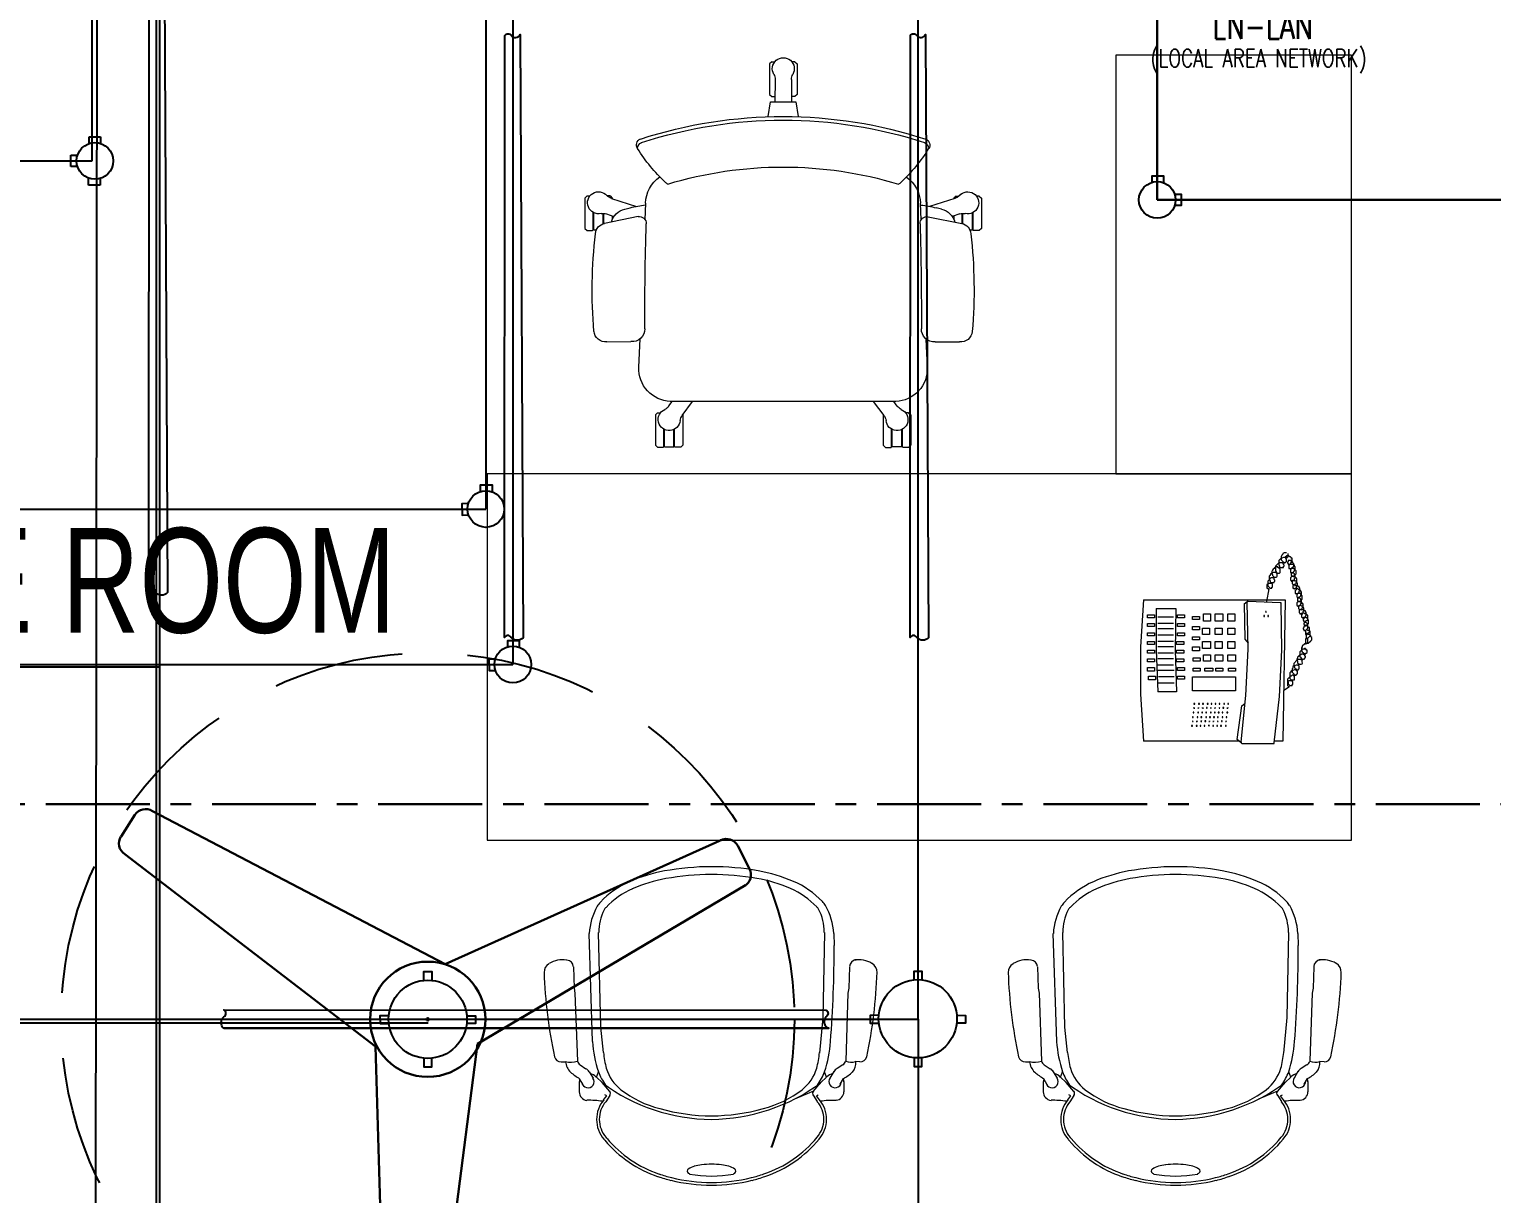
# Model space of a CAD drawing. Header units: inches. Extents: x 112 to 4169, y -2569 to 841.
# Drawn here: x 1796.9 to 1908.6, y -975.2 to -886.2 of the extents above; entities that cross this region are included whole.
import ezdxf

# ---------------------------------------------------------------- set-up
doc = ezdxf.new("R2010")
doc.units = ezdxf.units.IN
doc.header["$MEASUREMENT"] = 0
doc.linetypes.add('Bathroom _ King & Twin$0$CENTER', pattern=[50.8, 31.75, -6.35, 6.35, -6.35])
doc.linetypes.add('DASHED', pattern=[0.75, 0.5, -0.25])
for name, color, linetype in [('Cables', 7, 'Continuous'), ('Layer 1', 7, 'Continuous'), ('PVC Conduit and Circular Boxes', 7, 'Continuous')]:
    doc.layers.add(name, color=color, linetype=linetype)
for name, color, linetype, lineweight in [('E-CF-Ceiling-Fan', 42, 'Continuous', 30), ('E-LAN', 6, 'Continuous', 30), ('ID-FURN', 7, 'Continuous', 15), ('Text', 252, 'Continuous', 15)]:
    doc.layers.add(name, color=color, linetype=linetype, lineweight=lineweight)
doc.styles.add('Swiss721', font='swisscl.ttf')
doc.styles.add('TAVE1', font='ROMANS.shx', dxfattribs={"width": 0.75})

# ---------------------------------------------------------------- blocks, each defined once
blk = doc.blocks.new('ch-1')
at = {"layer": 'ID-FURN', "color": 252, "lineweight": 13}
for p, q in [((300.3, 344.5), (296.8, 340.7)), ((296.8, 340.7), (296.8, 331)), ((296.8, 331), (297.8, 330)), ((353.2, 344.5), (300.3, 344.5)), ((356.8, 340.7), (353.2, 344.5)), ((356.8, 340.7), (356.8, 336.1)), ((297.8, 330), (328.3, 330)), ((297.8, 329), (297.8, 324.4)), ((297.8, 329), (327.8, 329)), ((308.6, 312.4), (326.6, 312.4)), ((308.9, 311.3), (326.5, 311.3)), ((325.7, 307.1), (321.2, 293.8)), ((356.8, 300.6), (356.8, 305.2)), ((322.2, 296.8), (316, 296.8)), ((352.6, 298.3), (338.8, 254.6)), ((353.2, 296.8), (352.1, 296.8)), ((356.8, 300.6), (353.2, 296.8)), ((-76.1, 221.9), (-79.7, 218.1)), ((-79.7, 218.1), (-79.7, 208.4)), ((-79.7, 208.4), (-78.7, 207.4)), ((-78.7, 207.4), (-48.2, 207.4)), ((-78.7, 206.3), (-78.7, 189.7)), ((-78.7, 206.3), (-48.7, 206.3)), ((-23.3, 221.9), (-76.1, 221.9)), ((-19.7, 218.1), (-23.3, 221.9)), ((-19.7, 218.1), (-19.7, 213)), ((-79.7, 187.7), (-78.7, 188.7)), ((-79.7, 178), (-79.7, 187.7)), ((-76.1, 174.2), (-79.7, 178)), ((-78.7, 189.7), (-48.7, 189.7)), ((-78.7, 188.7), (-48.2, 188.7)), ((-22.8, 174.2), (-76.1, 174.2)), ((-24.5, 175.5), (0, 157.3)), ((559, 14.7), (520.5, 15)), ((533.3, 24.3), (529.8, 20.5)), ((529.8, 20.5), (529.8, 14.9)), ((586.2, 24.3), (533.3, 24.3)), ((589.8, 20.5), (586.2, 24.3)), ((589.8, 20.5), (589.8, 16)), ((559, -13.7), (520.5, -14)), ((529.8, -19.6), (529.8, -13.9)), ((533.3, -23.4), (529.8, -19.6)), ((586.2, -23.4), (533.3, -23.4)), ((589.8, -19.6), (586.2, -23.4)), ((589.8, -19.6), (589.8, -15)), ((-76.1, -173.7), (-79.7, -177.5)), ((-79.7, -177.5), (-79.7, -187.2)), ((-22.8, -173.7), (-76.1, -173.7)), ((-24.5, -175), (0, -156.8)), ((-79.7, -187.2), (-78.7, -188.2)), ((-78.7, -188.2), (-48.2, -188.2)), ((-78.7, -189.2), (-48.7, -189.2)), ((-78.7, -205.8), (-78.7, -189.2)), ((-7.9, -197.9), (0, -192.2)), ((-79.7, -207.9), (-78.7, -206.9)), ((-79.7, -217.6), (-79.7, -207.9)), ((-76.1, -221.4), (-79.7, -217.6)), ((-78.7, -205.8), (-48.7, -205.8)), ((-78.7, -206.9), (-48.2, -206.9)), ((-23.3, -221.4), (-76.1, -221.4)), ((-19.7, -217.6), (-23.3, -221.4)), ((-19.7, -217.6), (-19.7, -212.6)), ((352.6, -297.8), (338.8, -254.1)), ((322.2, -296.3), (316, -296.3)), ((325.7, -306.6), (321.2, -293.4)), ((353.2, -296.3), (352.1, -296.3)), ((356.8, -300.1), (353.2, -296.3)), ((356.8, -300.1), (356.8, -304.7)), ((296.8, -330.5), (297.8, -329.5)), ((297.8, -328.5), (297.8, -323.9)), ((297.8, -328.5), (327.8, -328.5)), ((297.8, -329.5), (328.3, -329.5)), ((308.6, -311.9), (326.6, -311.9)), ((308.9, -310.8), (326.5, -310.8)), ((296.8, -340.2), (296.8, -330.5)), ((300.3, -344), (296.8, -340.2)), ((353.2, -344), (300.3, -344)), ((356.8, -340.2), (353.2, -344)), ((356.8, -340.2), (356.8, -335.7))]:
    blk.add_line(p, q, dxfattribs=at)
at = {"layer": 'ID-FURN', "color": 252}
for p, q in [((103.8, 264.3), (103.4, 306.4)), ((334.1, 275.2), (336.4, 265.8)), ((59.4, 250.7), (108.5, 248.6)), ((315.6, 239.8), (344.3, 238.6)), ((-7.9, 198.4), (0, 192.7)), ((0, 195.9), (0, -195.9)), ((59.4, -250.2), (108.5, -248.1)), ((315.6, -239.4), (344.3, -238.1)), ((103.4, -305.9), (103.8, -263.8)), ((334.1, -274.7), (336.4, -265.3))]:
    blk.add_line(p, q, dxfattribs=at)
for points in [[(320.9, 252), (309.1, 310.4)], [(320.9, -251.5), (309.1, -309.9)]]:
    blk.add_lwpolyline(points, dxfattribs=at)
at = {"layer": 'ID-FURN', "color": 252, "lineweight": 13}
blk.add_lwpolyline([(494.6, -25.6), (520.5, -21.8), (520.5, 22.3), (494.6, 26.1)], dxfattribs=at)
at = {"layer": 'ID-FURN', "color": 252}
for centre, radius, start, end in [((193.8, -510.8), 842.5, 83.3556, 94.9128), ((123.4, 308.5), 20.1, 95.0446, 186.0128), ((290, 306.5), 19.6, 11.3923, 86.0755), ((303.1, 267.6), 31.9, 13.7582, 74.5871), ((125.9, 262.4), 22.2, 175.0498, 270.9397), ((109.5, 210.3), 233.5, 7.127, 13.7582), ((445.4, 243.8), 11.1, 21.1039, 124.6268), ((57, 193.7), 57, 87.5809, 177.8265), ((147, -5274.9), 5515.2, 88.3219, 90.2152), ((309, 250), 12.1, 267.6468, 9.6188), ((341.6, 178.9), 59.8, 36.272, 87.3972), ((596.7, 1.2), 296.9, 122.0525, 136.7624), ((439.4, 241.8), 11.1, 21.1039, 91.3806), ((-305.9, 0.2), 794.5, 341.9963, 18.0037), ((-305.9, 0.2), 800.8, 341.9963, 18.0037), ((391.5, 194.2), 15.3, 136.9683, 155.6038), ((-286, 0.2), 693.1, 343.2048, 16.7952), ((57, -193.2), 57, 182.1735, 272.4191), ((391.5, -193.7), 15.3, 204.3962, 223.0317), ((341.6, -178.9), 59.8, 272.6028, 324.0692), ((596.7, -0.8), 296.9, 223.2376, 237.9475), ((125.9, -261.9), 22.2, 89.0603, 184.9502), ((147, 5275.4), 5515.2, 269.7848, 271.6781), ((309, -249.5), 12.1, 350.3812, 92.3532), ((109.5, -209.8), 233.5, 346.2418, 352.873), ((439.4, -241.3), 11.1, 268.6194, 338.8961), ((445.4, -243.3), 11.1, 235.3732, 338.8961), ((303.1, -267.1), 31.9, 285.413, 346.2418), ((123.4, -308), 20.1, 173.9872, 264.9554), ((193.8, 511.3), 842.5, 265.0872, 276.6444), ((290, -306), 19.6, 273.9245, 348.6077)]:
    blk.add_arc(centre, radius, start, end, dxfattribs=at)
at = {"layer": 'ID-FURN', "color": 252, "lineweight": 13}
for centre, radius, start, end in [((345, 320.7), 19.1, 310.5325, 193.4675), ((306.6, 313.2), 20, 342.2096, 8.7154), ((371.6, 292), 20, 135.2846, 161.7905), ((-31.5, 198), 19.1, 22.5325, 265.4675), ((3.9, 214.5), 20, 207.2846, 233.7904), ((-36.3, 159.2), 20, 54.2096, 80.7154), ((559, 34.7), 20, 270.2096, 296.7154), ((577.9, 0.5), 19.1, 238.5325, 121.4675), ((559, -33.7), 20, 63.2846, 89.7905), ((-36.3, -158.7), 20, 279.2846, 305.7904), ((-31.5, -197.5), 19.1, 94.5325, 337.4675), ((3.9, -214), 20, 126.2096, 152.7154), ((371.6, -291.5), 20, 198.2096, 224.7154), ((306.6, -312.7), 20, 351.2846, 17.7904), ((345, -320.2), 19.1, 166.5325, 49.4675)]:
    blk.add_arc(centre, radius, start, end, dxfattribs=at)
blk = doc.blocks.new("VISITOR'S CHAIR")
at = {"layer": 'ID-FURN'}
for p, q in [((-194.5, 436.8), (-202.2, 448.9)), ((194, 436.8), (201.7, 448.9)), ((-252.9, 410.4), (-252.9, 430.1)), ((-238.2, 446.3), (-237.2, 446.4)), ((-194.5, 429.2), (-209.3, 412.3)), ((-206.3, 445.5), (-200.5, 437.8)), ((-200.5, 437.8), (-204.1, 436)), ((-159.3, 443.5), (-195.6, 428)), ((194, 429.2), (208.8, 412.3)), ((205.7, 445.5), (199.9, 437.8)), ((199.9, 437.8), (203.6, 436)), ((252.4, 410.4), (252.4, 430.1)), ((-246, 415.4), (-252.2, 404.9)), ((-233.9, 391.5), (-226.3, 404.1)), ((-209.3, 412.3), (-220.1, 402)), ((-220.1, 402), (-216.3, 391.6)), ((208.8, 412.3), (219.5, 402)), ((219.5, 402), (215.7, 391.6)), ((233.4, 391.5), (225.8, 404.1)), ((245.5, 415.4), (251.7, 404.9)), ((-283.6, 372.6), (-275.2, 372.4)), ((-260.9, 241.4), (-256.5, 371.2)), ((-251, 378.4), (-240.1, 385.8)), ((250.5, 378.4), (239.5, 385.8)), ((260.4, 241.4), (255.9, 371.2)), ((286.6, 372.6), (278.2, 372.4)), ((-212.8, 288.2), (-206.4, 356.1)), ((206, 355.1), (211.1, 306.6)), ((226.9, 334), (233.3, 127.6)), ((-215.8, 125.5), (-212.8, 288.2)), ((211.1, 306.6), (215.2, 125.7)), ((-264.1, 191.1), (-262.6, 231.9)), ((-262.6, 231.9), (-260.9, 241.4)), ((262, 231.9), (260.4, 241.4)), ((263.5, 191.1), (262, 231.9)), ((-233.8, 127.6), (-234.4, 150.3))]:
    blk.add_line(p, q, dxfattribs=at)
for centre, major_axis, ratio, start_param, end_param in [((-30.7, 376.8), (160.1, 160.1), 1, 1.106098, 1.669765), ((-30.7, 376.8), (156.4, 156.4), 1, 1.106098, 1.669765), ((-25.5, 384.4), (156.3, 156.3), 1, 1.024131, 1.139863), ((-25.5, 384.4), (-152.5, 152.5), 1, -0.546665, -0.430933), ((0, 279.6), (232.5, 232.5), 1, 0.786111, 1.024131), ((0, 279.6), (-228.8, 228.8), 1, -0.784686, -0.546665), ((-22.4, 552.7), (28, 28), 1, 1.306571, 1.384862), ((-0.3, 358.6), (-164.3, 164.3), 1, -0.967168, -0.603629), ((-0.5, 279.6), (232.5, 232.5), 1, 0.546665, 0.784686), ((-0.5, 279.6), (-228.8, 228.8), 1, -1.024131, -0.786111), ((21.8, 552.7), (-28, 28), 1, -1.384862, -1.299686), ((25, 384.4), (-152.5, 152.5), 1, -1.139863, -1.024131), ((25, 384.4), (-156.3, 156.3), 1, -1.139863, -1.024131), ((27.8, 374.8), (158.5, 158.5), 1, 6.197379, 6.741162), ((27.8, 374.8), (-162.3, 162.3), 1, 4.626582, 5.170366), ((-42.1, 581.5), (-3.34, 3.34), 1, -0.185935, 0.785398), ((-42.1, 581.5), (3.34, 3.34), 1, 2.356194, 3.327527), ((-22.4, 610.3), (-28, 28), 1, 1.756731, 2.080357), ((-9.1, 657.2), (-62.5, 62.5), 1, 2.080357, 2.239483), ((-0.3, 732.5), (-116.1, 116.1), 1, 2.239483, 2.356194), ((-0.3, 732.5), (-116.1, 116.1), 1, 2.356194, 2.472906), ((8.6, 657.2), (62.5, 62.5), 1, 4.043702, 4.202828), ((21.8, 610.3), (28, 28), 1, 4.202828, 4.526454), ((41.5, 581.5), (3.34, 3.34), 1, 5.497787, 6.46912), ((41.5, 581.5), (-3.34, 3.34), 1, 2.955658, 3.926991), ((-162.3, 482.7), (40.7, 40.7), 1, 1.641382, 2.3562), ((-162.3, 482.7), (-37, 37), 1, 0.070585, 0.785404), ((85, 416), (108.9, 108.9), 1, 6.212612, 6.231759), ((161.7, 482.7), (37, 37), 1, 5.497793, 6.212612), ((85, 416), (112.6, 112.6), 1, 6.212612, 6.231759), ((161.7, 482.7), (-40.7, 40.7), 1, 3.926985, 4.641803), ((-162.3, 482.7), (40.7, 40.7), 1, 2.3562, 3.058022), ((-162.3, 482.7), (37, 37), 1, 2.3562, 3.058022), ((3.5, 124), (253.6, 253.6), 1, 0.795932, 1.416989), ((-0.3, 117.9), (253.1, 253.1), 1, 0.505105, 1.065692), ((-2.1, 130.4), (-249.1, 249.1), 1, -1.424708, -0.790588), ((161.7, 482.7), (-37, 37), 1, 3.225371, 3.926997), ((161.7, 482.7), (40.7, 40.7), 1, 4.795959, 5.497781), ((-232, 599.7), (-108.4, 108.4), 1, 2.322741, 2.51101), ((-51.2, 268.5), (140.9, 140.9), 1, 1.029343, 1.444292), ((50.6, 268.5), (140.9, 140.9), 1, 0.126504, 0.541453), ((232.9, 610.8), (116.4, 116.4), 1, 3.774404, 3.956147), ((-236.4, 429.9), (11.7, 11.7), 1, 0.895345, 2.346242), ((-236.3, 410.5), (-8.33, 8.33), 1, 3.308932, 6.927895), ((-122.3, 361.1), (-58.3, 58.3), 1, -0.121154, 0.49051), ((-199.3, 433), (4.34, 4.34), 1, 4.766338, 6.168083), ((121.8, 361.1), (-58.3, 58.3), 1, 4.221879, 4.833543), ((198.8, 433), (4.34, 4.34), 1, 1.685898, 3.087644), ((235.8, 410.5), (8.33, 8.33), 1, 5.638476, 9.257439), ((235.9, 429.9), (-11.7, 11.7), 1, 3.936943, 5.38784), ((-245.5, 374), (-29, 9), 0.940619, -0.371164, 0.371164), ((-207.6, 326.1), (-64, 64), 1, -0.27183, -0.033972), ((-236.6, 411), (11.5, 11.5), 1, 2.359032, 2.700427), ((-248.6, 401.1), (12.4, 12.4), 1, 4.437336, 4.934607), ((-237.4, 417.6), (-16.4, 16.4), 1, 2.597956, 3.176359), ((17, 316.6), (173.3, 173.3), 1, 2.044581, 2.285039), ((-117.7, 355.6), (-74.2, 74.2), 1, 0.158797, 0.434217), ((117.2, 355.6), (74.2, 74.2), 1, 5.848968, 6.124388), ((-17.5, 316.6), (173.3, 173.3), 1, 5.568943, 5.8094), ((236.9, 417.6), (-16.4, 16.4), 1, 1.53603, 2.114433), ((248.1, 401.1), (-12.4, 12.4), 1, 1.348578, 1.845849), ((236.1, 411), (-11.5, 11.5), 1, 3.582758, 3.924153), ((207.1, 326.1), (64, 64), 1, 0.033972, 0.27183), ((248.3, 369.9), (21.5, 21.5), 1, 5.582202, 6.32453), ((602.9, 170), (-650.5, 650.5), 1, 0.573881, 0.750879), ((-284.6, 360.2), (-8.76, 8.76), 1, -0.863376, 0.564498), ((-268.2, 332.2), (2.3, 41.2), 0.843481, -0.27588, 0.27588), ((-243.2, 366.7), (9.99, 9.99), 1, 1.377732, 2.024937), ((45.2, 326.1), (-179.2, 179.2), 1, 0.550308, 0.670712), ((-45.7, 326.1), (-179.2, 179.2), 1, 4.041677, 4.162081), ((242.6, 366.7), (9.99, 9.99), 1, 5.829045, 6.47625), ((269.1, 332.1), (-29.2, 29.2), 1, -1.014167, -0.462408), ((287.6, 360.2), (8.76, 8.76), 1, 5.718688, 7.146561), ((-599.9, 170), (-650.5, 650.5), 1, 3.96151, 4.138508), ((1965.9, 158.7), (1555.9, 1555.9), 1, 2.276461, 2.36002), ((-297.3, 201.7), (13.6, 13.6), 1, 2.322194, 3.388756), ((300.2, 201.7), (-13.6, 13.6), 1, 2.89443, 3.960991), ((-280.7, 229.2), (36.4, 36.4), 1, 3.399296, 4.068112), ((-276.9, 191.2), (-9.06, 9.06), 1, 2.406079, 3.903189), ((276.4, 191.2), (-9.06, 9.06), 1, 0.8092, 2.30631), ((283.7, 229.2), (-36.4, 36.4), 1, 2.215073, 2.88389), ((-110, 135.1), (87.7, 87.7), 1, 2.416541, 2.868914), ((-119, 125.5), (68.4, 68.4), 1, 2.356783, 2.833835), ((118.4, 125.7), (68.4, 68.4), 1, 5.032166, 5.498375), ((110.4, 135), (-87, 87), 1, 3.422629, 3.866448), ((-133.1, 134.8), (-73.8, 73.8), 1, 1.404983, 1.497112), ((-89.5, 183.7), (-119.9, 119.9), 1, 1.547695, 1.947381), ((-169.4, 107.4), (-31.3, 31.3), 1, 1.42524, 1.547695), ((-89.5, 183.7), (109.4, 109.4), 1, 3.118491, 3.518177), ((88.8, 184.1), (109.4, 109.4), 1, 4.339484, 4.739169), ((88.8, 184.1), (119.9, 119.9), 1, 4.339484, 4.739169), ((169, 108.1), (31.3, 31.3), 1, 4.739169, 4.873442), ((136.9, 131.9), (-69.9, 69.9), 1, 3.217039, 3.320838), ((-36, 307.2), (-215, 215), 1, 1.947381, 2.1796), ((-36, 307.2), (204.6, 204.6), 1, 3.518177, 3.750397), ((34.9, 307.3), (-204.6, 204.6), 1, 2.536468, 2.768687), ((34.9, 307.3), (-215, 215), 1, 2.536468, 2.768687), ((-0.9, 503.9), (-356.3, 356.3), 1, 2.1796, 2.358034), ((-0.9, 503.9), (-345.8, 345.8), 1, 2.1796, 2.358034), ((-0.9, 503.9), (345.8, 345.8), 1, 3.92883, 4.107264), ((-0.9, 503.9), (-356.3, 356.3), 1, 2.358034, 2.536468)]:
    blk.add_ellipse(centre, major_axis=major_axis, ratio=ratio, start_param=start_param, end_param=end_param, dxfattribs=at)
blk = doc.blocks.new('TELEPHONE')
at = {"layer": 'Layer 1', "lineweight": 9}
for points in [[(10.5, 13.62), (10.32, 13.62), (10.26, 13.56), (10.2, 13.5), (10.08, 13.38), (10.08, 13.02), (10.14, 12.9), (10.2, 12.84)], [(10.74, 14.04), (10.68, 14.04), (10.56, 13.98), (10.5, 13.98), (10.32, 13.8), (10.32, 13.5), (10.38, 13.38), (10.38, 13.32), (10.44, 13.26)], [(10.92, 14.4), (10.74, 14.4), (10.62, 14.34), (10.62, 14.28), (10.56, 14.22), (10.5, 14.1), (10.5, 13.86), (10.56, 13.8), (10.62, 13.74), (10.68, 13.68)], [(10.68, 13.5), (10.68, 13.56), (10.62, 13.62), (10.5, 13.62)], [(10.92, 13.92), (10.86, 13.98), (10.8, 14.04), (10.68, 14.04)], [(10.68, 13.68), (10.74, 13.68), (10.74, 13.62), (10.8, 13.62), (10.8, 13.68), (10.86, 13.68), (10.92, 13.74), (10.92, 13.8)], [(10.74, 13.38), (10.74, 13.44), (10.68, 13.5)], [(10.8, 14.1), (10.8, 14.04), (10.98, 14.04), (10.98, 14.1), (11.04, 14.1), (11.04, 14.34)], [(11.1, 13.5), (11.16, 13.5), (11.28, 13.62), (11.28, 13.68), (11.34, 13.68), (11.34, 13.98), (11.28, 13.98), (11.28, 14.04), (11.22, 14.1), (11.16, 14.1), (11.1, 14.16), (10.92, 14.16), (10.86, 14.1), (10.8, 14.1)], [(10.92, 13.8), (10.92, 13.92)], [(11.1, 13.8), (11.04, 13.8), (11.04, 13.74), (10.98, 13.68), (10.98, 13.62), (11.04, 13.56)], [(11.04, 13.56), (11.04, 13.5), (11.1, 13.5)], [(11.16, 13.2), (11.28, 13.2), (11.34, 13.26), (11.46, 13.38), (11.46, 13.56), (11.4, 13.62), (11.4, 13.68), (11.34, 13.74), (11.28, 13.74), (11.28, 13.8), (11.1, 13.8)], [(11.22, 13.5), (11.16, 13.5), (11.1, 13.44)], [(11.1, 13.44), (11.1, 13.26)], [(11.22, 12.96), (11.22, 12.9), (11.4, 12.9), (11.46, 12.96), (11.52, 13.02), (11.52, 13.08), (11.58, 13.14), (11.58, 13.32), (11.52, 13.38), (11.52, 13.44), (11.46, 13.44), (11.4, 13.5), (11.16, 13.5)], [(9.9, 12.48), (9.72, 12.48), (9.48, 12.24), (9.48, 11.88), (9.6, 11.76)], [(10.02, 12.9), (9.9, 12.9), (9.78, 12.84), (9.72, 12.78), (9.66, 12.72), (9.66, 12.66), (9.6, 12.6), (9.6, 12.36), (9.66, 12.24), (9.66, 12.18), (9.72, 12.12)], [(10.26, 13.32), (10.14, 13.32), (10.08, 13.26), (10.02, 13.26), (9.96, 13.2), (9.9, 13.14), (9.84, 13.08), (9.78, 12.96), (9.78, 12.84), (9.84, 12.72), (9.84, 12.66), (9.9, 12.6), (9.96, 12.54)], [(9.96, 12.36), (9.96, 12.48), (9.78, 12.48)], [(10.02, 12.24), (10.02, 12.3), (9.96, 12.36)], [(10.2, 12.78), (10.14, 12.84), (10.14, 12.9), (10.02, 12.9)], [(10.44, 13.08), (10.44, 13.14), (10.38, 13.2), (10.32, 13.26), (10.26, 13.26), (10.2, 13.32), (10.14, 13.32)], [(10.2, 12.84), (10.38, 12.84), (10.44, 12.9), (10.44, 12.96)], [(10.44, 13.26), (10.68, 13.26), (10.68, 13.38), (10.74, 13.38)], [(10.44, 12.96), (10.44, 13.08)], [(11.1, 13.26), (11.1, 13.2), (11.16, 13.2)], [(11.34, 13.2), (11.28, 13.2), (11.28, 13.14), (11.22, 13.14), (11.22, 12.96)], [(11.34, 12.6), (11.28, 12.54), (11.22, 12.48), (11.22, 12.3)], [(11.22, 12.3), (11.28, 12.3), (11.28, 12.24)], [(11.4, 12.84), (11.28, 12.84), (11.28, 12.78)], [(11.28, 12.24), (11.34, 12.24), (11.4, 12.3), (11.46, 12.3), (11.52, 12.36), (11.52, 12.42), (11.58, 12.48), (11.58, 12.66), (11.52, 12.72), (11.52, 12.78), (11.46, 12.84), (11.4, 12.84)], [(11.28, 12.78), (11.28, 12.66), (11.34, 12.6)], [(11.34, 12.6), (11.46, 12.6), (11.52, 12.66), (11.58, 12.72), (11.64, 12.78), (11.64, 13.02), (11.58, 13.08), (11.52, 13.14), (11.46, 13.2), (11.34, 13.2)], [(11.4, 11.94), (11.46, 11.94), (11.52, 12), (11.58, 12), (11.64, 12.06), (11.64, 12.12), (11.7, 12.18), (11.7, 12.42), (11.64, 12.42), (11.64, 12.48), (11.58, 12.54), (11.52, 12.54), (11.46, 12.6), (11.34, 12.6)], [(11.46, 11.64), (11.52, 11.64), (11.58, 11.7), (11.64, 11.7), (11.7, 11.76), (11.7, 11.82), (11.76, 11.88), (11.76, 12.06), (11.7, 12.12), (11.7, 12.18), (11.64, 12.24), (11.58, 12.24), (11.52, 12.3), (11.46, 12.3), (11.4, 12.24)], [(9.66, 12.06), (9.54, 12.06), (9.42, 11.94), (9.42, 11.7), (9.48, 11.7), (9.48, 11.64), (9.6, 11.64)], [(9.42, 10.68), (9.6, 11.64)], [(9.6, 11.76), (9.66, 11.7), (9.78, 11.7), (9.78, 11.76), (9.84, 11.76), (9.84, 11.82)], [(9.84, 12), (9.78, 12.06), (9.66, 12.06)], [(9.72, 12.12), (9.96, 12.12), (9.96, 12.18), (10.02, 12.24)], [(9.84, 11.82), (9.84, 12)], [(11.4, 12.24), (11.34, 12.18), (11.34, 12.06), (11.4, 12)], [(11.4, 12), (11.4, 11.94)], [(11.46, 11.94), (11.4, 11.88), (11.4, 11.7)], [(11.4, 11.7), (11.46, 11.7), (11.46, 11.64)], [(11.52, 12), (11.46, 11.94)], [(11.64, 11.28), (11.76, 11.28), (11.82, 11.34), (11.88, 11.4), (11.88, 11.46), (11.94, 11.52), (11.94, 11.7), (11.88, 11.76), (11.88, 11.82), (11.82, 11.82), (11.76, 11.88), (11.52, 11.88)], [(11.64, 11.58), (11.58, 11.52)], [(11.58, 11.52), (11.58, 11.34)], [(11.58, 11.34), (11.58, 11.28), (11.64, 11.28)], [(11.7, 11.7), (11.7, 11.64), (11.64, 11.64)], [(11.76, 10.98), (11.82, 10.98), (11.88, 11.04), (11.94, 11.04), (12, 11.1), (12, 11.16), (12.06, 11.22), (12.06, 11.4), (12, 11.46), (12, 11.52), (11.94, 11.52), (11.88, 11.58), (11.82, 11.58), (11.76, 11.64), (11.7, 11.64), (11.64, 11.58), (11.7, 11.58)], [(11.76, 11.28), (11.7, 11.22), (11.7, 11.04)], [(11.82, 11.34), (11.82, 11.28), (11.76, 11.28)], [(11.82, 10.68), (11.94, 10.68), (12.06, 10.8), (12.12, 10.86), (12.12, 11.1), (12.06, 11.16), (12, 11.22), (12, 11.28), (11.88, 11.28), (11.82, 11.34)], [(0, 10.8), (-0.24, 7.2), (-0.24, 3.6), (0, 0)], [(0, 10.8), (10.8, 10.8)], [(0.96, 10.14), (2.46, 10.14)], [(0.96, 10.14), (0.96, 6.96), (1.08, 3.78)], [(2.46, 10.14), (2.4, 6.96), (2.52, 3.78)], [(7.44, -0.06), (7.8, 3.48), (7.98, 7.02), (7.92, 10.62)], [(7.68, 10.5), (7.92, 10.68)], [(7.68, 10.5), (7.74, 7.8), (7.98, 7.5)], [(7.98, 10.68), (7.92, 10.68), (7.92, 10.62)], [(10.44, 10.56), (7.98, 10.68)], [(9.96, -0.12), (10.38, 3.42), (10.56, 6.96), (10.5, 10.5)], [(10.5, 10.5), (10.5, 10.56), (10.44, 10.56)], [(10.8, 10.8), (10.62, 0)], [(11.7, 11.04), (11.76, 10.98)], [(11.76, 10.62), (11.7, 10.56), (11.7, 10.38)], [(11.7, 10.38), (11.76, 10.38), (11.76, 10.32)], [(11.88, 10.92), (11.76, 10.92), (11.76, 10.86)], [(11.76, 10.32), (11.82, 10.32), (11.88, 10.38), (11.94, 10.38), (12, 10.44), (12, 10.5), (12.06, 10.56), (12.06, 10.74), (12, 10.8), (12, 10.86), (11.94, 10.92), (11.88, 10.92)], [(11.76, 10.86), (11.76, 10.74)], [(11.76, 10.74), (11.82, 10.68)], [(11.82, 10.68), (11.76, 10.62)], [(11.88, 10.08), (11.88, 10.02), (11.94, 10.02), (12, 10.08), (12.06, 10.08), (12.12, 10.14), (12.12, 10.2), (12.18, 10.26), (12.18, 10.5), (12.12, 10.5), (12.12, 10.56), (12.06, 10.62), (12, 10.62), (11.94, 10.68), (11.82, 10.68)], [(11.94, 10.38), (11.88, 10.38), (11.88, 10.32), (11.82, 10.26), (11.82, 10.14), (11.88, 10.08)], [(11.94, 9.72), (12, 9.72), (12.06, 9.78), (12.12, 9.78), (12.18, 9.84), (12.18, 9.9), (12.24, 9.96), (12.24, 10.2), (12.18, 10.2), (12.18, 10.26), (12.12, 10.32), (12.06, 10.32), (12, 10.38), (11.94, 10.38)], [(12, 10.08), (11.94, 10.02)], [(12.12, 9.42), (12.18, 9.42), (12.24, 9.48), (12.3, 9.48), (12.36, 9.54), (12.42, 9.6), (12.42, 9.84), (12.36, 9.9), (12.36, 9.96), (12.3, 9.96), (12.24, 10.02), (12.18, 10.02), (12.12, 10.08), (12.06, 10.08), (12, 10.02)], [(0.84, 9.42), (0.3, 9.42), (0.3, 9.66), (0.84, 9.66)], [(0.84, 8.76), (0.3, 8.76), (0.3, 9), (0.84, 9)], [(0.84, 9.66), (0.84, 9.42)], [(0.84, 9), (0.84, 8.76)], [(2.28, 9.48), (1.08, 9.48)], [(2.28, 9), (1.08, 9)], [(3.12, 9.42), (2.58, 9.42), (2.58, 9.66), (3.12, 9.66)], [(3.12, 8.76), (2.58, 8.76), (2.58, 9), (3.12, 9)], [(3.12, 9.66), (3.12, 9.42)], [(3.12, 9), (3.12, 8.76)], [(4.26, 9.3), (3.72, 9.3), (3.72, 9.54), (4.26, 9.54)], [(4.26, 9.54), (4.26, 9.3)], [(4.56, 9.72), (5.1, 9.72)], [(4.56, 9.18), (4.56, 9.72)], [(5.1, 9.18), (4.56, 9.18)], [(5.1, 9.72), (5.1, 9.18)], [(6.06, 9.18), (5.46, 9.18), (5.46, 9.72), (6.06, 9.72)], [(6.06, 9.72), (6.06, 9.18)], [(6.96, 9.18), (6.42, 9.18), (6.42, 9.72), (6.96, 9.72)], [(6.96, 9.72), (6.96, 9.18)], [(9.24, 9.6), (9.18, 9.6), (9.18, 9.54), (9.24, 9.54), (9.24, 9.6)], [(9.18, 9.6), (9.18, 9.6)], [(9.3, 9.9), (9.36, 9.84), (9.36, 9.9), (9.3, 9.9)], [(9.54, 9.6), (9.48, 9.6), (9.48, 9.54), (9.54, 9.54), (9.54, 9.6)], [(9.48, 9.6), (9.48, 9.6)], [(11.94, 10.02), (11.88, 9.96), (11.88, 9.84), (11.94, 9.78), (11.94, 9.72)], [(12.12, 9.72), (12.06, 9.66), (12.06, 9.48)], [(12.06, 9.48), (12.12, 9.48), (12.12, 9.42)], [(12.18, 9.78), (12.12, 9.72)], [(12.3, 9.48), (12.3, 9.42), (12.24, 9.42), (12.24, 9.36), (12.18, 9.3), (12.18, 9.24), (12.24, 9.18)], [(12.36, 9.06), (12.3, 9.06), (12.24, 9)], [(12.24, 9), (12.24, 8.94), (12.3, 8.88), (12.3, 8.82), (12.36, 8.82)], [(12.36, 8.82), (12.42, 8.82), (12.42, 8.88), (12.48, 8.88), (12.6, 9), (12.6, 9.24), (12.54, 9.3), (12.54, 9.36), (12.48, 9.42), (12.42, 9.42), (12.36, 9.48), (12.3, 9.48)], [(12.3, 8.46), (12.36, 8.46), (12.42, 8.52), (12.48, 8.58), (12.54, 8.64), (12.54, 8.94), (12.42, 9.06), (12.36, 9.06)], [(0.84, 8.04), (0.3, 8.04), (0.3, 8.28), (0.84, 8.28)], [(0.84, 8.28), (0.84, 8.04)], [(2.28, 8.58), (1.08, 8.58)], [(2.28, 8.1), (1.08, 8.1)], [(3.12, 8.04), (2.58, 8.04), (2.58, 8.28), (3.12, 8.28)], [(3.12, 8.28), (3.12, 8.04)], [(4.26, 8.52), (3.72, 8.52), (3.72, 8.76), (4.26, 8.76)], [(4.26, 7.74), (3.72, 7.74), (3.72, 7.98), (4.26, 7.98)], [(4.26, 8.76), (4.26, 8.52)], [(4.26, 7.98), (4.26, 7.74)], [(4.5, 8.64), (5.04, 8.64)], [(4.5, 8.16), (4.5, 8.64)], [(5.04, 8.16), (4.5, 8.16)], [(5.04, 8.64), (5.04, 8.16)], [(6, 8.16), (5.46, 8.16), (5.46, 8.64), (6, 8.64)], [(6, 8.64), (6, 8.16)], [(6.96, 8.16), (6.42, 8.16), (6.42, 8.64), (6.96, 8.64)], [(6.96, 8.64), (6.96, 8.16)], [(12.3, 8.82), (12.24, 8.76), (12.24, 8.7), (12.18, 8.64), (12.18, 8.58), (12.24, 8.52)], [(12.24, 8.52), (12.24, 8.46), (12.3, 8.46)], [(12.42, 8.52), (12.36, 8.46)], [(12.36, 8.46), (12.36, 8.22)], [(12.36, 8.22), (12.36, 8.16), (12.42, 8.16)], [(12.48, 7.86), (12.42, 7.86), (12.36, 7.8)], [(12.42, 7.5), (12.6, 7.5), (12.72, 7.62), (12.78, 7.62), (12.78, 7.68), (12.84, 7.74), (12.84, 7.92), (12.78, 7.98), (12.78, 8.04), (12.72, 8.1), (12.66, 8.16), (12.6, 8.16), (12.48, 8.22)], [(12.48, 8.22), (12.42, 8.22), (12.42, 8.16)], [(12.42, 8.16), (12.42, 7.92)], [(12.42, 7.92), (12.42, 7.86), (12.48, 7.86)], [(0.84, 7.38), (0.3, 7.38), (0.3, 7.62), (0.84, 7.62)], [(0.84, 6.72), (0.3, 6.72), (0.3, 6.96), (0.84, 6.96)], [(0.84, 7.62), (0.84, 7.38)], [(0.84, 6.96), (0.84, 6.72)], [(2.28, 7.62), (1.08, 7.62)], [(2.28, 7.2), (1.08, 7.2)], [(2.28, 6.72), (1.08, 6.72)], [(3.06, 7.38), (2.52, 7.38), (2.52, 7.62), (3.06, 7.62)], [(3.06, 6.72), (2.52, 6.72), (2.52, 6.96), (3.06, 6.96)], [(3.06, 7.62), (3.06, 7.38)], [(3.06, 6.96), (3.06, 6.72)], [(4.26, 6.9), (3.72, 6.9), (3.72, 7.2), (4.26, 7.2)], [(4.26, 7.2), (4.26, 6.9)], [(4.5, 7.62), (5.1, 7.62)], [(4.5, 7.08), (4.5, 7.62)], [(5.1, 7.08), (4.5, 7.08)], [(5.1, 7.62), (5.1, 7.08)], [(6, 7.08), (5.46, 7.08), (5.46, 7.62), (6, 7.62)], [(6, 7.62), (6, 7.08)], [(6.96, 7.08), (6.42, 7.08), (6.42, 7.62), (6.96, 7.62)], [(6.96, 7.62), (6.96, 7.08)], [(12.36, 7.08), (12.3, 7.02), (12.12, 7.02), (12.06, 6.96), (12, 6.9), (11.94, 6.84), (11.94, 6.48), (12, 6.42), (12, 6.36), (12.06, 6.3)], [(12.36, 7.44), (12.3, 7.44), (12.12, 7.26), (12.12, 7.2), (12.06, 7.14), (12.06, 6.9), (12.12, 6.84), (12.18, 6.78), (12.24, 6.72)], [(12.48, 6.96), (12.42, 6.96), (12.42, 7.02), (12.36, 7.02), (12.36, 7.08), (12.3, 7.08), (12.24, 7.02)], [(12.24, 6.72), (12.24, 6.66), (12.36, 6.66), (12.36, 6.72), (12.42, 6.72), (12.48, 6.78), (12.48, 6.84)], [(12.36, 7.8), (12.36, 7.5), (12.42, 7.5)], [(12.48, 6.84), (12.48, 6.96)], [(0.84, 6.06), (0.3, 6.06), (0.3, 6.3), (0.84, 6.3)], [(0.84, 5.34), (0.3, 5.34), (0.3, 5.64), (0.84, 5.64)], [(0.84, 6.3), (0.84, 6.06)], [(0.84, 5.64), (0.84, 5.34)], [(2.28, 6.3), (1.08, 6.3)], [(2.28, 5.82), (1.08, 5.82)], [(3.06, 6.06), (2.52, 6.06), (2.52, 6.3), (3.06, 6.3)], [(3.12, 5.4), (2.58, 5.4), (2.58, 5.64), (3.12, 5.64)], [(3.06, 6.3), (3.06, 6.06)], [(3.12, 5.64), (3.12, 5.4)], [(4.32, 6.12), (3.78, 6.12), (3.78, 6.36), (4.32, 6.36)], [(4.32, 6.36), (4.32, 6.12)], [(4.56, 6.6), (5.1, 6.6)], [(4.56, 6.12), (4.56, 6.6)], [(5.1, 6.12), (4.56, 6.12)], [(5.1, 6.6), (5.1, 6.12)], [(6.06, 6.12), (5.46, 6.12), (5.46, 6.6), (6.06, 6.6)], [(6.06, 6.6), (6.06, 6.12)], [(7.02, 6.12), (6.42, 6.12), (6.42, 6.6), (7.02, 6.6)], [(7.02, 6.6), (7.02, 6.12)], [(11.76, 5.82), (11.64, 5.82), (11.52, 5.76), (11.46, 5.76), (11.4, 5.7), (11.4, 5.58), (11.34, 5.52), (11.34, 5.28), (11.4, 5.22), (11.46, 5.16), (11.46, 5.1)], [(11.94, 6.24), (11.76, 6.24), (11.7, 6.18), (11.46, 5.94), (11.46, 5.76), (11.52, 5.7), (11.52, 5.64), (11.58, 5.52), (11.64, 5.52)], [(11.64, 5.52), (11.64, 5.46), (11.82, 5.46), (11.82, 5.52), (11.88, 5.52), (11.88, 5.7)], [(12.18, 6.66), (12.06, 6.66), (12, 6.6), (11.94, 6.6), (11.88, 6.54), (11.82, 6.48), (11.76, 6.42), (11.76, 6.36), (11.7, 6.24), (11.7, 6.18), (11.76, 6.12), (11.76, 6), (11.88, 5.88)], [(11.88, 5.7), (11.88, 5.76), (11.82, 5.76), (11.82, 5.82), (11.7, 5.82)], [(12.12, 6.12), (12.12, 6.18), (12.06, 6.18), (12.06, 6.24), (11.94, 6.24)], [(12.06, 6.3), (12.12, 6.3), (12.18, 6.24), (12.24, 6.3), (12.3, 6.3), (12.3, 6.36), (12.36, 6.42), (12.36, 6.48), (12.3, 6.54)], [(12.3, 6.54), (12.3, 6.6), (12.24, 6.6), (12.24, 6.66), (12.12, 6.66)], [(0.9, 4.68), (0.36, 4.68), (0.36, 4.98), (0.9, 4.98)], [(0.9, 4.98), (0.9, 4.68)], [(2.34, 5.4), (1.08, 5.4)], [(2.34, 4.92), (1.14, 4.92)], [(3.12, 4.74), (2.58, 4.74), (2.58, 4.98), (3.12, 4.98)], [(3.12, 4.98), (3.12, 4.74)], [(3.72, 4.92), (7.02, 4.92)], [(3.72, 3.84), (3.72, 4.92)], [(4.32, 5.34), (3.78, 5.34), (3.78, 5.58), (4.32, 5.58)], [(4.32, 5.58), (4.32, 5.34)], [(4.68, 5.58), (5.28, 5.58)], [(4.68, 5.34), (4.68, 5.58)], [(5.28, 5.34), (4.68, 5.34)], [(5.28, 5.58), (5.28, 5.34)], [(6.06, 5.34), (5.52, 5.34), (5.52, 5.58), (6.06, 5.58)], [(6.06, 5.58), (6.06, 5.34)], [(7.02, 5.34), (6.48, 5.34), (6.48, 5.58), (7.02, 5.58)], [(7.02, 5.58), (7.02, 5.34)], [(7.02, 4.92), (7.02, 3.84)], [(11.46, 5.04), (11.34, 5.04), (11.28, 4.98), (11.22, 4.98), (10.98, 4.74), (10.98, 4.56), (11.04, 4.5), (11.04, 4.38), (11.16, 4.26)], [(11.22, 4.62), (11.1, 4.62), (10.98, 4.5), (10.98, 4.26), (11.04, 4.2), (11.1, 4.2), (11.1, 4.14)], [(11.58, 5.46), (11.52, 5.46), (11.4, 5.4), (11.34, 5.4), (11.28, 5.34), (11.22, 5.28), (11.16, 5.22), (11.16, 4.8), (11.28, 4.68)], [(11.16, 4.26), (11.34, 4.26), (11.34, 4.32), (11.4, 4.32), (11.4, 4.5)], [(11.4, 4.5), (11.4, 4.56), (11.34, 4.56), (11.34, 4.62), (11.22, 4.62)], [(11.28, 4.68), (11.52, 4.68), (11.52, 4.8)], [(11.52, 4.92), (11.52, 4.98), (11.46, 4.98), (11.46, 5.04), (11.34, 5.04)], [(11.46, 5.1), (11.52, 5.1), (11.52, 5.04), (11.64, 5.04), (11.64, 5.1), (11.7, 5.1), (11.7, 5.16), (11.76, 5.16), (11.76, 5.22)], [(11.76, 5.34), (11.7, 5.34), (11.7, 5.4), (11.64, 5.4), (11.64, 5.46), (11.52, 5.46)], [(11.52, 4.8), (11.52, 4.92)], [(11.76, 5.22), (11.76, 5.34)], [(2.52, 3.78), (1.08, 3.78)], [(2.34, 4.44), (1.14, 4.44)], [(7.02, 3.84), (3.72, 3.84)], [(11.1, 4.14), (10.68, 3.84)], [(3.84, 2.82), (3.9, 2.82), (3.9, 2.88), (3.84, 2.88), (3.84, 2.82)], [(4.2, 2.82), (4.26, 2.82), (4.26, 2.88), (4.2, 2.88), (4.2, 2.82)], [(4.5, 2.82), (4.56, 2.82), (4.56, 2.88), (4.5, 2.88), (4.5, 2.82)], [(4.8, 2.52), (4.86, 2.52), (4.86, 2.58), (4.8, 2.58), (4.8, 2.52)], [(4.86, 2.82), (4.92, 2.82), (4.92, 2.88), (4.86, 2.88), (4.86, 2.82)], [(5.1, 2.52), (5.16, 2.52), (5.16, 2.58), (5.1, 2.52)], [(5.16, 2.82), (5.22, 2.82), (5.22, 2.88), (5.16, 2.88), (5.16, 2.82)], [(5.46, 2.82), (5.52, 2.82), (5.52, 2.88), (5.46, 2.88), (5.46, 2.82)], [(5.76, 2.82), (5.82, 2.82), (5.82, 2.88), (5.76, 2.88), (5.76, 2.82)], [(5.76, 2.52), (5.82, 2.52), (5.76, 2.58), (5.76, 2.52)], [(6.06, 2.52), (6.12, 2.52), (6.12, 2.58), (6.06, 2.58), (6.06, 2.52)], [(6.12, 2.82), (6.18, 2.82), (6.18, 2.88), (6.12, 2.88), (6.12, 2.82)], [(6.42, 2.82), (6.48, 2.82), (6.48, 2.88), (6.42, 2.88), (6.42, 2.82)], [(7.14, 0.12), (7.5, 2.7)], [(7.5, 2.7), (7.74, 2.88)], [(3.72, 1.2), (3.66, 1.2), (3.66, 1.14), (3.72, 1.14), (3.72, 1.2)], [(3.66, 1.2), (3.66, 1.2)], [(3.72, 1.8), (3.78, 1.8), (3.78, 1.86), (3.72, 1.86), (3.72, 1.8)], [(3.72, 1.5), (3.78, 1.5), (3.72, 1.56), (3.72, 1.5)], [(3.78, 2.16), (3.84, 2.16), (3.84, 2.22), (3.78, 2.22), (3.78, 2.16)], [(4.08, 1.2), (4.02, 1.2), (4.02, 1.14), (4.08, 1.14), (4.08, 1.2)], [(4.02, 1.2), (4.02, 1.2)], [(4.08, 1.8), (4.14, 1.8), (4.14, 1.86), (4.08, 1.86), (4.08, 1.8)], [(4.14, 2.16), (4.2, 2.16), (4.2, 2.22), (4.14, 2.22), (4.14, 2.16)], [(4.38, 1.2), (4.32, 1.2), (4.32, 1.14), (4.38, 1.14), (4.38, 1.2)], [(4.32, 1.2), (4.32, 1.2)], [(4.38, 1.8), (4.44, 1.8), (4.44, 1.86), (4.38, 1.86), (4.38, 1.8)], [(4.38, 1.5), (4.44, 1.5), (4.38, 1.56), (4.38, 1.5)], [(4.44, 2.16), (4.5, 2.16), (4.5, 2.22), (4.44, 2.22), (4.44, 2.16)], [(4.68, 1.2), (4.62, 1.2), (4.62, 1.14), (4.68, 1.14), (4.68, 1.2)], [(4.62, 1.2), (4.62, 1.2)], [(4.68, 1.5), (4.74, 1.5), (4.74, 1.56), (4.68, 1.56), (4.68, 1.5)], [(4.74, 2.16), (4.8, 2.16), (4.8, 2.22), (4.74, 2.22), (4.74, 2.16)], [(4.74, 1.8), (4.8, 1.8), (4.8, 1.86), (4.74, 1.86), (4.74, 1.8)], [(4.92, 1.2), (4.98, 1.2), (4.98, 1.14), (5.04, 1.2), (4.92, 1.2)], [(5.04, 1.8), (5.1, 1.8), (5.1, 1.86), (5.04, 1.86), (5.04, 1.8)], [(5.1, 2.16), (5.16, 2.16), (5.16, 2.22), (5.1, 2.22), (5.1, 2.16)], [(5.34, 1.2), (5.28, 1.2), (5.28, 1.14), (5.34, 1.14), (5.34, 1.2)], [(5.28, 1.2), (5.28, 1.2)], [(5.34, 1.8), (5.4, 1.8), (5.4, 1.86), (5.34, 1.86), (5.34, 1.8)], [(5.4, 2.16), (5.46, 2.16), (5.46, 2.22), (5.4, 2.22), (5.4, 2.16)], [(5.64, 1.2), (5.58, 1.2), (5.58, 1.14), (5.64, 1.14), (5.64, 1.2)], [(5.58, 1.2), (5.58, 1.2)], [(5.64, 1.8), (5.7, 1.8), (5.7, 1.86), (5.64, 1.86), (5.64, 1.8)], [(5.64, 1.5), (5.7, 1.5), (5.64, 1.56), (5.64, 1.5)], [(5.7, 2.16), (5.76, 2.16), (5.76, 2.22), (5.7, 2.22), (5.7, 2.16)], [(5.94, 1.2), (5.88, 1.2), (5.88, 1.14), (5.94, 1.14), (5.94, 1.2)], [(5.88, 1.2), (5.88, 1.2)], [(5.94, 1.5), (6, 1.5), (6, 1.56), (5.94, 1.56), (5.94, 1.5)], [(6, 2.16), (6.06, 2.16), (6.06, 2.22), (6, 2.22), (6, 2.16)], [(6, 1.8), (6.06, 1.8), (6.06, 1.86), (6, 1.86), (6, 1.8)], [(6.3, 1.2), (6.24, 1.2), (6.24, 1.14), (6.3, 1.14), (6.3, 1.2)], [(6.24, 1.2), (6.24, 1.2)], [(6.3, 1.8), (6.36, 1.8), (6.36, 1.86), (6.3, 1.86), (6.3, 1.8)], [(6.36, 2.16), (6.42, 2.16), (6.42, 2.22), (6.36, 2.22), (6.36, 2.16)], [(7.32, 0), (0, 0)], [(7.44, -0.12), (7.14, 0.12)], [(10.62, 0), (10.02, 0)], [(7.44, -0.06), (7.44, -0.12), (7.5, -0.18)], [(7.5, -0.18), (9.96, -0.18), (9.96, -0.12)]]:
    blk.add_lwpolyline(points, dxfattribs=at)
for points, knots in [([(9.96, 12.54), (9.96, 12.54), (10.02, 12.54), (10.02, 12.54), (10.18, 12.52), (10.22, 12.56), (10.2, 12.72), (10.2, 12.72), (10.2, 12.78), (10.2, 12.78)], [0, 0, 0, 0, 1, 1, 1, 2, 2, 2, 3, 3, 3, 3]), ([(12.24, 9.18), (12.24, 9.18), (12.24, 9.12), (12.24, 9.12), (12.24, 9.12), (12.36, 9.12), (12.36, 9.12), (12.5, 9.29), (12.56, 9.22), (12.54, 9.42), (12.54, 9.42), (12.54, 9.6), (12.54, 9.6), (12.54, 9.6), (12.48, 9.66), (12.48, 9.66), (12.48, 9.66), (12.42, 9.72), (12.42, 9.72), (12.42, 9.72), (12.3, 9.72), (12.3, 9.72), (12.3, 9.72), (12.24, 9.78), (12.24, 9.78), (12.24, 9.78), (12.18, 9.78), (12.18, 9.78), (12.18, 9.78), (12.12, 9.72), (12.12, 9.72)], [0, 0, 0, 0, 1, 1, 1, 2, 2, 2, 3, 3, 3, 4, 4, 4, 5, 5, 5, 6, 6, 6, 7, 7, 7, 8, 8, 8, 9, 9, 9, 10, 10, 10, 10]), ([(12.42, 8.16), (12.42, 8.16), (12.48, 8.16), (12.48, 8.16), (12.75, 8.43), (12.64, 8.25), (12.66, 8.64), (12.66, 8.64), (12.66, 8.7), (12.66, 8.7), (12.66, 8.7), (12.6, 8.7), (12.6, 8.7), (12.6, 8.7), (12.54, 8.76), (12.54, 8.76), (12.54, 8.76), (12.48, 8.82), (12.48, 8.82), (12.48, 8.82), (12.3, 8.82), (12.3, 8.82)], [0, 0, 0, 0, 1, 1, 1, 2, 2, 2, 3, 3, 3, 4, 4, 4, 5, 5, 5, 6, 6, 6, 7, 7, 7, 7]), ([(12.36, 7.44), (12.36, 7.44), (12.42, 7.44), (12.42, 7.44), (12.6, 7.63), (12.52, 7.49), (12.54, 7.8), (12.54, 7.8), (12.48, 7.86), (12.48, 7.86)], [0, 0, 0, 0, 1, 1, 1, 2, 2, 2, 3, 3, 3, 3]), ([(12.48, 7.86), (12.48, 7.86), (12.54, 7.86), (12.54, 7.86), (12.81, 8.13), (12.7, 7.96), (12.72, 8.34), (12.72, 8.34), (12.72, 8.4), (12.72, 8.4), (12.72, 8.4), (12.66, 8.4), (12.66, 8.4), (12.66, 8.4), (12.6, 8.46), (12.6, 8.46), (12.6, 8.46), (12.54, 8.46), (12.54, 8.46), (12.54, 8.46), (12.48, 8.52), (12.48, 8.52), (12.48, 8.52), (12.42, 8.52), (12.42, 8.52)], [0, 0, 0, 0, 1, 1, 1, 2, 2, 2, 3, 3, 3, 4, 4, 4, 5, 5, 5, 6, 6, 6, 7, 7, 7, 8, 8, 8, 8]), ([(11.88, 5.88), (11.88, 5.88), (11.94, 5.88), (11.94, 5.88), (12.1, 5.86), (12.14, 5.9), (12.12, 6.06), (12.12, 6.06), (12.12, 6.12), (12.12, 6.12)], [0, 0, 0, 0, 1, 1, 1, 2, 2, 2, 3, 3, 3, 3]), ([(3.84, 2.52), (3.84, 2.52), (3.9, 2.52), (3.9, 2.52), (3.9, 2.52), (3.84, 2.52), (3.84, 2.52), (3.84, 2.52), (3.84, 2.58), (3.84, 2.58), (3.84, 2.58), (3.84, 2.52), (3.84, 2.52)], [0, 0, 0, 0, 1, 1, 1, 2, 2, 2, 3, 3, 3, 4, 4, 4, 4]), ([(4.14, 2.52), (4.14, 2.52), (4.2, 2.52), (4.2, 2.52), (4.2, 2.52), (4.2, 2.58), (4.2, 2.58), (4.2, 2.58), (4.2, 2.52), (4.2, 2.52), (4.2, 2.52), (4.14, 2.52), (4.14, 2.52)], [0, 0, 0, 0, 1, 1, 1, 2, 2, 2, 3, 3, 3, 4, 4, 4, 4]), ([(4.5, 2.52), (4.5, 2.52), (4.56, 2.52), (4.56, 2.52), (4.56, 2.52), (4.5, 2.52), (4.5, 2.52), (4.5, 2.52), (4.5, 2.58), (4.5, 2.58), (4.5, 2.58), (4.5, 2.52), (4.5, 2.52)], [0, 0, 0, 0, 1, 1, 1, 2, 2, 2, 3, 3, 3, 4, 4, 4, 4]), ([(5.4, 2.52), (5.4, 2.52), (5.46, 2.52), (5.46, 2.52), (5.46, 2.52), (5.46, 2.58), (5.46, 2.58), (5.46, 2.58), (5.46, 2.52), (5.46, 2.52), (5.46, 2.52), (5.4, 2.52), (5.4, 2.52)], [0, 0, 0, 0, 1, 1, 1, 2, 2, 2, 3, 3, 3, 4, 4, 4, 4]), ([(6.36, 2.52), (6.36, 2.52), (6.42, 2.52), (6.42, 2.52), (6.42, 2.52), (6.42, 2.58), (6.42, 2.58), (6.42, 2.58), (6.42, 2.52), (6.42, 2.52), (6.42, 2.52), (6.36, 2.52), (6.36, 2.52)], [0, 0, 0, 0, 1, 1, 1, 2, 2, 2, 3, 3, 3, 4, 4, 4, 4]), ([(4.02, 1.5), (4.02, 1.5), (4.08, 1.5), (4.08, 1.5), (4.08, 1.5), (4.08, 1.56), (4.08, 1.56), (4.08, 1.56), (4.08, 1.5), (4.08, 1.5), (4.08, 1.5), (4.02, 1.5), (4.02, 1.5)], [0, 0, 0, 0, 1, 1, 1, 2, 2, 2, 3, 3, 3, 4, 4, 4, 4]), ([(4.98, 1.5), (4.98, 1.5), (5.04, 1.5), (5.04, 1.5), (5.04, 1.5), (5.04, 1.56), (5.04, 1.56), (5.04, 1.56), (5.04, 1.5), (5.04, 1.5), (5.04, 1.5), (4.98, 1.5), (4.98, 1.5)], [0, 0, 0, 0, 1, 1, 1, 2, 2, 2, 3, 3, 3, 4, 4, 4, 4]), ([(5.28, 1.5), (5.28, 1.5), (5.34, 1.5), (5.34, 1.5), (5.34, 1.5), (5.34, 1.56), (5.34, 1.56), (5.34, 1.56), (5.34, 1.5), (5.34, 1.5), (5.34, 1.5), (5.28, 1.5), (5.28, 1.5)], [0, 0, 0, 0, 1, 1, 1, 2, 2, 2, 3, 3, 3, 4, 4, 4, 4]), ([(6.24, 1.5), (6.24, 1.5), (6.3, 1.5), (6.3, 1.5), (6.3, 1.5), (6.3, 1.56), (6.3, 1.56), (6.3, 1.56), (6.3, 1.5), (6.3, 1.5), (6.3, 1.5), (6.24, 1.5), (6.24, 1.5)], [0, 0, 0, 0, 1, 1, 1, 2, 2, 2, 3, 3, 3, 4, 4, 4, 4])]:
    blk.add_open_spline(points, degree=3, knots=knots, dxfattribs=at)
blk = doc.blocks.new('ASDSAETR')
for p, q in [((51404, -7188.31), (51404, -7197.3)), ((51404, -7190.29), (51410.36, -7190.29)), ((51404, -7191.55), (51414.43, -7191.55)), ((51404, -7192.81), (51418.49, -7192.81)), ((51404, -7194.07), (51414.43, -7194.07)), ((51404, -7195.33), (51410.36, -7195.33))]:
    blk.add_line(p, q)
blk = doc.blocks.new('CF')
for p, q in [((1.35, 4.29), (-21.39, 16.19)), ((-23.84, 14.22), (-22.76, 15.89)), ((1.35, 4.29), (22.9, 13.97)), ((-4.07, -2.11), (-23.55, 12.84)), ((24.1, 13.48), (25.01, 11.71)), ((3.87, -1.9), (24.71, 10.43)), ((-4.07, -2.11), (-3.33, -26.62)), ((3.87, -1.9), (0.65, -26.82)), ((-0.39, -27.76), (-2.38, -27.66))]:
    blk.add_line(p, q)
for radius in [4.48, 0.0888]:
    blk.add_circle((0, 0), radius)
for centre, radius, start, end in [((-21.93, 15.35), 0.996, 57.1351, 147.1351), ((-23.01, 13.68), 0.996, 147.1351, 237.1351), ((23.21, 13.03), 0.996, 27.1351, 117.1351), ((24.09, 11.25), 1.03, 299.2548, 26.4357), ((-2.33, -26.67), 0.996, 177.1351, 267.1351), ((-0.34, -26.77), 0.996, 267.1351, 357.1351)]:
    blk.add_arc(centre, radius, start, end)

msp = doc.modelspace()

# ---------------------------------------------------------------- linework, layer by layer
at = {"linetype": 'DASHED', "ltscale": 20}
msp.add_circle((1827.31, -961.89), 28, dxfattribs=at)
at = {"layer": 'Cables', "color": 1}
for p, q in [((1801.64, -777.92), (1801.65, -896.31)), ((1806.57, -777.92), (1806.57, -1029.59)), ((1833.81, -862.74), (1833.81, -934.78)), ((1831.75, -871.5), (1831.75, -922.9)), ((1801.65, -896.31), (1725.9, -896.31)), ((1690.1, -922.9), (1831.75, -922.9)), ((1689.7, -934.78), (1833.81, -934.78))]:
    msp.add_line(p, q, dxfattribs=at)
at = {"layer": 'Cables', "color": 6}
for p, q in [((1806.82, -777.92), (1806.82, -1029.4)), ((1806.82, -934.98), (1703.88, -934.98))]:
    msp.add_line(p, q, dxfattribs=at)
at = {"layer": 'Cables', "color": 4}
msp.add_line((1802.17, -787.9), (1801.83, -1046.25), dxfattribs=at)
at = {"layer": 'Cables', "color": 3}
for p, q in [((1864.76, -961.89), (1864.76, -880.62)), ((1827.35, -962.19), (1698.74, -962.19)), ((1744.39, -961.89), (1799.09, -961.89)), ((1799.09, -961.89), (1864.76, -961.89)), ((1864.76, -961.89), (1864.76, -1048.16))]:
    msp.add_line(p, q, dxfattribs=at)
at = {"layer": 'Cables', "color": 192, "lineweight": 30}
for q in [(1883.03, -887.77), (1930.7, -899.28)]:
    msp.add_line((1883.03, -899.28), q, dxfattribs=at)
at = {"layer": 'Cables', "color": 136, "linetype": 'Bathroom _ King & Twin$0$CENTER', "lineweight": 30, "ltscale": 0.25}
msp.add_line((2009.27, -945.45), (1781.97, -945.45), dxfattribs=at)
at = {"layer": 'ID-FURN'}
for points in [[(1879.86, -920.21), (1897.86, -920.21), (1897.86, -888.21), (1879.86, -888.21)], [(1831.86, -948.21), (1897.86, -948.21), (1897.86, -920.21), (1831.86, -920.21)]]:
    msp.add_lwpolyline(points, close=True, dxfattribs=at)
at = {"layer": 'PVC Conduit and Circular Boxes'}
for p, q in [((1801.45, -894.97), (1801.45, -894.47)), ((1801.45, -894.47), (1802.32, -894.47)), ((1802.32, -894.47), (1802.32, -894.97)), ((1800.06, -896.73), (1800.06, -895.86)), ((1800.06, -895.86), (1800.55, -895.86)), ((1800.55, -896.73), (1800.06, -896.73)), ((1801.41, -898.14), (1801.41, -897.61)), ((1802.28, -897.64), (1802.28, -898.14)), ((1802.28, -898.14), (1801.41, -898.14)), ((1811.73, -962.58), (1857.94, -962.58))]:
    msp.add_line(p, q, dxfattribs=at)
for points in [[(1806.02, -883.29, -0.56347), (1806.53, -883.29, 0.571886), (1807.2, -883.22), (1807.42, -929.29, -0.456322), (1806.53, -929.29, 0.605884), (1806, -929.29)], [(1833.19, -886.72, -0.56347), (1833.69, -886.72, 0.571886), (1834.36, -886.65), (1834.59, -932.73, -0.456322), (1833.69, -932.72, 0.605884), (1833.17, -932.72)], [(1864.17, -886.72, -0.56347), (1864.67, -886.72, 0.571886), (1865.34, -886.65), (1865.57, -932.73, -0.456322), (1864.67, -932.72, 0.605884), (1864.15, -932.72)], [(1857.74, -961.18, -0.56347), (1857.74, -961.69, 0.540914), (1857.94, -962.58), (1811.73, -962.58, -0.456322), (1811.74, -961.69, 0.605884), (1811.74, -961.17)]]:
    msp.add_lwpolyline(points, format="xyb", close=True, dxfattribs=at)
for points in [[(1882.63, -897.93), (1882.63, -897.44), (1883.51, -897.44), (1883.51, -897.96)], [(1884.36, -898.84), (1884.86, -898.84), (1884.86, -899.71), (1884.36, -899.71)], [(1831.35, -921.55), (1831.35, -921.06), (1832.23, -921.06), (1832.23, -921.58)], [(1830.41, -922.48), (1829.91, -922.49), (1829.93, -923.36), (1830.42, -923.35)], [(1833.42, -933.43), (1833.42, -932.94), (1834.29, -932.94), (1834.29, -933.46)], [(1832.47, -934.36), (1831.98, -934.37), (1831.99, -935.24), (1832.48, -935.23)], [(1827.01, -958.92), (1827.01, -958.24), (1827.61, -958.24), (1827.61, -958.92)], [(1864.45, -958.88), (1864.45, -958.2), (1865.04, -958.2), (1865.04, -958.88)], [(1824.34, -961.62), (1823.66, -961.63), (1823.67, -962.22), (1824.34, -962.21)], [(1830.28, -961.62), (1830.96, -961.63), (1830.96, -962.22), (1830.28, -962.21)], [(1861.77, -961.58), (1861.09, -961.59), (1861.1, -962.18), (1861.77, -962.18)], [(1867.72, -961.58), (1868.39, -961.59), (1868.39, -962.18), (1867.71, -962.18)], [(1827.01, -964.86), (1827.01, -965.53), (1827.61, -965.53), (1827.61, -964.86)], [(1864.45, -964.82), (1864.45, -965.5), (1865.04, -965.5), (1865.04, -964.82)]]:
    msp.add_lwpolyline(points, dxfattribs=at)
for centre, radius in [((1801.89, -896.3), 1.4), ((1883.03, -899.28), 1.4), ((1831.75, -922.9), 1.4), ((1833.81, -934.78), 1.4), ((1827.31, -961.89), 2.99), ((1864.74, -961.85), 2.99)]:
    msp.add_circle(centre, radius, dxfattribs=at)

# ---------------------------------------------------------------- block references
msp.add_blockref('TELEPHONE', (1881.99, -940.64))
at = {"layer": 'E-CF-Ceiling-Fan', "lineweight": 0, "xscale": 0.9826591356573481, "yscale": 0.9826591356573481, "zscale": 0.9826591356486393}
msp.add_blockref('CF', (1827.31, -961.89), dxfattribs=at)
at = {"layer": 'E-LAN', "lineweight": 0, "xscale": 0.5599999999999999, "yscale": 0.5599999999999999, "zscale": 0.5599999999999999, "rotation": 270}
msp.add_blockref('ASDSAETR', (5911, 27906.58), dxfattribs=at)
at = {"layer": 'ID-FURN'}
for name, p, xscale, yscale, zscale, rotation in [('ch-1', (1854.44, -914.68), -0.04399999999355417, 0.04400000005261973, 0.044, 269.9871586803238), ("VISITOR'S CHAIR", (1848.97, -950.23), 0.03999999999414845, 0.03999999997904524, 0.04, 180.0128413727339), ("VISITOR'S CHAIR", (1884.42, -950.23), 0.03999999999414845, 0.03999999997904524, 0.04, 180.0128413727339)]:
    msp.add_blockref(name, p, dxfattribs=dict(at, xscale=xscale, yscale=yscale, zscale=zscale, rotation=rotation))

# ---------------------------------------------------------------- texts
at = {"layer": 'E-LAN', "lineweight": 0, "style": 'TAVE1', "width": 0.75}
for s, height, p in [('LN-LAN', 1.951, (1887.25, -886.96)), ('(LOCAL AREA NETWORK)', 1.3659, (1882.52, -889.13))]:
    msp.add_text(s, height=height, dxfattribs=at).set_placement(p)
at = {"layer": 'Text', "insert": (1769.88, -924.35), "char_height": 8, "width": 122.9413, "attachment_point": 2, "style": 'Swiss721'}
msp.add_mtext('ENGINEER\'S OFFICE ROOM 19\'-0" X 14\'-2"', dxfattribs=at)

doc.saveas('drawing.dxf')
